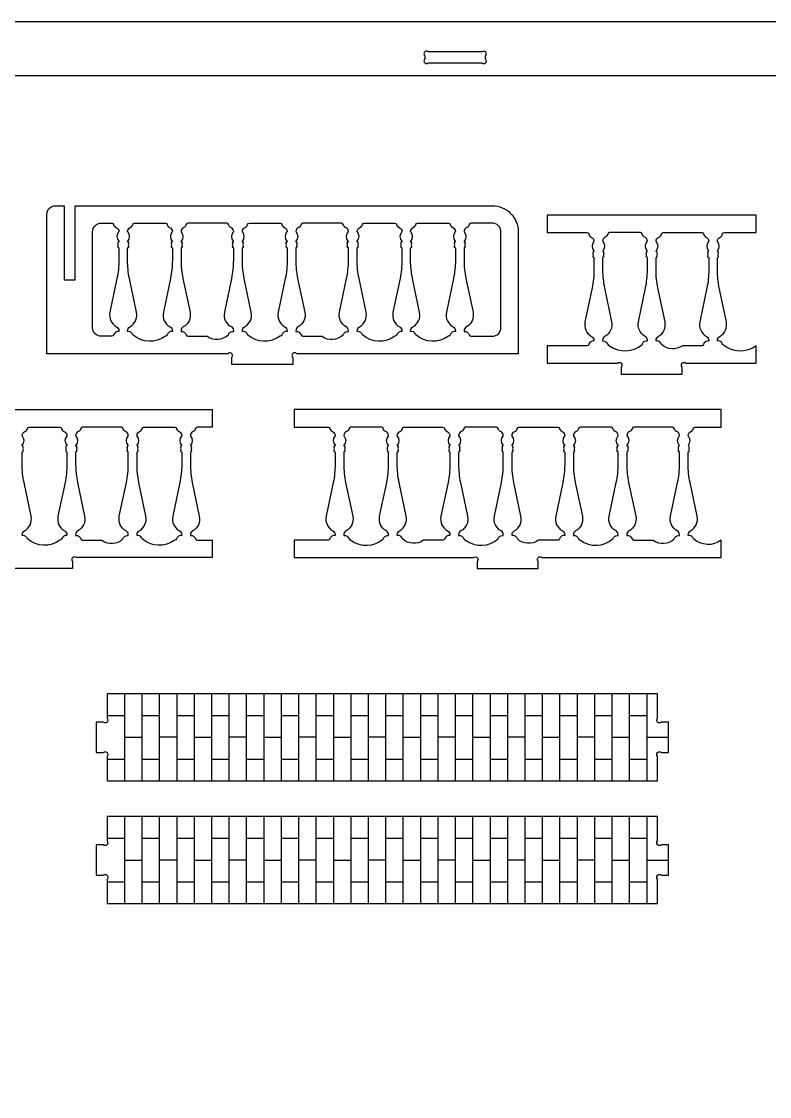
# Model space of a CAD drawing. Extents: x 9625 to 9740, y 1073 to 1136.
# Drawn here: x 9663.41 to 9672.01, y 1108.21 to 1120.56 of the extents above; entities that cross this region are included whole.
import ezdxf

# ---------------------------------------------------------------- set-up
doc = ezdxf.new("R2010")
doc.units = 0
doc.header["$MEASUREMENT"] = 0
doc.layers.add('LAYER_1', color=18, linetype='CONTINUOUS')

msp = doc.modelspace()

# ---------------------------------------------------------------- linework, layer by layer
at = {"layer": 'LAYER_1'}
msp.add_lwpolyline([(9655.71, 1119.93), (9655.71, 1108.205), (9655.085, 1108.205), (9655.085, 1120.555), (9681.71, 1120.555), (9681.71, 1108.205), (9681.085, 1108.205), (9681.085, 1119.93)], close=True, dxfattribs=at)
for points in [[(9668.704, 1120.205), (9668.092, 1120.205, 1), (9668.048, 1120.161), (9668.048, 1120.124, 1), (9668.092, 1120.08), (9668.704, 1120.08, 1), (9668.748, 1120.124), (9668.748, 1120.161, 1)], [(9663.806, 1118.439), (9663.906, 1118.439), (9663.906, 1117.589), (9664.031, 1117.589), (9664.031, 1118.439), (9668.823, 1118.439, -0.414214), (9669.123, 1118.139), (9669.123, 1116.739), (9666.576, 1116.739, 1), (9666.531, 1116.695), (9666.531, 1116.614), (9665.831, 1116.614), (9665.831, 1116.695, 1), (9665.787, 1116.739), (9663.706, 1116.739), (9663.706, 1118.339, -0.414214)], [(9671.006, 1116.505), (9671.006, 1116.586, -1), (9671.05, 1116.63), (9671.858, 1116.63), (9671.858, 1116.83, -0.352171), (9671.471, 1116.845, 0.352171), (9671.423, 1116.885), (9671.411, 1116.885), (9671.411, 1116.893, -0.272519), (9671.437, 1116.937, 0.328849), (9671.514, 1117.105), (9671.432, 1117.494, -0.051698), (9671.411, 1117.699), (9671.411, 1117.843, -0.366837), (9671.415, 1117.847, 0.600564), (9671.421, 1117.866, -0.39765), (9671.421, 1117.873, 0.39765), (9671.421, 1117.888, -0.39765), (9671.421, 1117.895, 0.594353), (9671.415, 1117.913, -0.584261), (9671.413, 1117.921, 0.375636), (9671.413, 1118.027, -0.187098), (9671.411, 1118.034, -0.294683), (9671.442, 1118.079, 0.244569), (9671.471, 1118.114, -0.352171), (9671.491, 1118.13), (9671.858, 1118.13), (9671.858, 1118.33), (9669.454, 1118.33), (9669.454, 1118.13), (9669.912, 1118.13, -0.352171), (9669.932, 1118.114, 0.244569), (9669.961, 1118.079, -0.294683), (9669.992, 1118.034, -0.187098), (9669.99, 1118.027, 0.375636), (9669.991, 1117.921, -0.584261), (9669.988, 1117.913, 0.594353), (9669.982, 1117.895, -0.39765), (9669.982, 1117.888, 0.39765), (9669.982, 1117.873, -0.39765), (9669.982, 1117.866, 0.600564), (9669.988, 1117.847, -0.366837), (9669.992, 1117.843), (9669.992, 1117.699, -0.051698), (9669.971, 1117.494), (9669.889, 1117.105, 0.328849), (9669.966, 1116.937, -0.272519), (9669.992, 1116.893), (9669.992, 1116.885, 0.352171), (9669.932, 1116.845, -0.352171), (9669.912, 1116.83), (9669.454, 1116.83), (9669.454, 1116.63), (9670.262, 1116.63, -1), (9670.306, 1116.586), (9670.306, 1116.505)], [(9664.508, 1117.046, -0.272519), (9664.534, 1117.003), (9664.534, 1116.994, 0.352171), (9664.473, 1116.955, -0.352171), (9664.454, 1116.939), (9664.331, 1116.939, -0.414214), (9664.231, 1117.039), (9664.231, 1118.139, -0.414214), (9664.331, 1118.239), (9664.454, 1118.239, -0.352171), (9664.473, 1118.224, 0.244569), (9664.503, 1118.188, -0.294683), (9664.534, 1118.144, -0.187098), (9664.531, 1118.137, 0.375636), (9664.532, 1118.031, -0.584261), (9664.529, 1118.022, 0.594353), (9664.523, 1118.004, -0.39765), (9664.523, 1117.997, 0.39765), (9664.523, 1117.982, -0.39765), (9664.523, 1117.975, 0.600564), (9664.53, 1117.957, -0.366837), (9664.534, 1117.952), (9664.534, 1117.809, -0.051698), (9664.512, 1117.604), (9664.431, 1117.215, 0.328849)], [(9665.068, 1118.239, -0.352171), (9665.088, 1118.224, 0.244569), (9665.117, 1118.188, -0.294683), (9665.148, 1118.144, -0.187098), (9665.145, 1118.137, 0.375636), (9665.146, 1118.031, -0.584261), (9665.143, 1118.022, 0.594353), (9665.138, 1118.004, -0.39765), (9665.138, 1117.997, 0.39765), (9665.138, 1117.982, -0.39765), (9665.138, 1117.975, 0.600564), (9665.144, 1117.957, -0.366837), (9665.148, 1117.952), (9665.148, 1117.809, -0.051698), (9665.127, 1117.604), (9665.045, 1117.215, 0.328849), (9665.122, 1117.046, -0.272519), (9665.148, 1117.003), (9665.148, 1116.994, 0.352171), (9665.088, 1116.955, -0.352171), (9665.068, 1116.939, -0.352171), (9664.694, 1116.955, 0.352171), (9664.645, 1116.994), (9664.634, 1116.994), (9664.634, 1117.003, -0.272519), (9664.659, 1117.046, 0.328849), (9664.737, 1117.215), (9664.655, 1117.604, -0.051698), (9664.634, 1117.809), (9664.634, 1117.952, -0.366837), (9664.638, 1117.957, 0.600564), (9664.644, 1117.975, -0.39765), (9664.644, 1117.982, 0.39765), (9664.644, 1117.997, -0.39765), (9664.644, 1118.004, 0.594353), (9664.638, 1118.022, -0.584261), (9664.635, 1118.031, 0.375636), (9664.636, 1118.137, -0.187098), (9664.634, 1118.144, -0.294683), (9664.665, 1118.188, 0.244569), (9664.694, 1118.224, -0.352171), (9664.714, 1118.239)], [(9665.55, 1116.939, 0.352171), (9665.792, 1116.955, -0.352171), (9665.841, 1116.994), (9665.853, 1116.994), (9665.853, 1117.003, 0.272519), (9665.827, 1117.046, -0.328849), (9665.75, 1117.215), (9665.831, 1117.604, 0.051698), (9665.853, 1117.809), (9665.853, 1117.952, 0.366837), (9665.849, 1117.957, -0.600564), (9665.842, 1117.975, 0.39765), (9665.842, 1117.982, -0.39765), (9665.842, 1117.997, 0.39765), (9665.842, 1118.004, -0.594353), (9665.848, 1118.022, 0.584261), (9665.851, 1118.031, -0.375636), (9665.85, 1118.137, 0.187098), (9665.853, 1118.144, 0.294683), (9665.822, 1118.188, -0.244569), (9665.792, 1118.224, 0.352171), (9665.773, 1118.239), (9665.328, 1118.239, 0.352171), (9665.308, 1118.224, -0.244569), (9665.279, 1118.188, 0.294683), (9665.248, 1118.144, 0.187098), (9665.25, 1118.137, -0.375636), (9665.249, 1118.031, 0.584261), (9665.252, 1118.022, -0.594353), (9665.258, 1118.004, 0.39765), (9665.258, 1117.997, -0.39765), (9665.258, 1117.982, 0.39765), (9665.258, 1117.975, -0.600564), (9665.252, 1117.957, 0.366837), (9665.248, 1117.952), (9665.248, 1117.809, 0.051698), (9665.269, 1117.604), (9665.351, 1117.215, -0.328849), (9665.274, 1117.046, 0.272519), (9665.248, 1117.003), (9665.248, 1116.994, -0.352171), (9665.308, 1116.955, 0.352171), (9665.328, 1116.939)], [(9666.387, 1118.239, -0.352171), (9666.406, 1118.224, 0.244569), (9666.436, 1118.188, -0.294683), (9666.467, 1118.144, -0.187098), (9666.464, 1118.137, 0.375636), (9666.465, 1118.031, -0.584261), (9666.462, 1118.022, 0.594353), (9666.456, 1118.004, -0.39765), (9666.456, 1117.997, 0.39765), (9666.456, 1117.982, -0.39765), (9666.456, 1117.975, 0.600564), (9666.463, 1117.957, -0.366837), (9666.467, 1117.952), (9666.467, 1117.809, -0.051698), (9666.446, 1117.604), (9666.364, 1117.215, 0.328849), (9666.441, 1117.046, -0.272519), (9666.467, 1117.003), (9666.467, 1116.994, 0.352171), (9666.406, 1116.955, -0.352171), (9666.387, 1116.939, -0.352171), (9666.013, 1116.955, 0.352171), (9665.964, 1116.994), (9665.953, 1116.994), (9665.953, 1117.003, -0.272519), (9665.978, 1117.046, 0.328849), (9666.055, 1117.215), (9665.974, 1117.604, -0.051698), (9665.953, 1117.809), (9665.953, 1117.952, -0.366837), (9665.957, 1117.957, 0.600564), (9665.963, 1117.975, -0.39765), (9665.963, 1117.982, 0.39765), (9665.963, 1117.997, -0.39765), (9665.963, 1118.004, 0.594353), (9665.957, 1118.022, -0.584261), (9665.954, 1118.031, 0.375636), (9665.955, 1118.137, -0.187098), (9665.953, 1118.144, -0.294683), (9665.983, 1118.188, 0.244569), (9666.013, 1118.224, -0.352171), (9666.033, 1118.239)], [(9666.869, 1116.939, 0.352171), (9667.111, 1116.955, -0.352171), (9667.16, 1116.994), (9667.172, 1116.994), (9667.172, 1117.003, 0.272519), (9667.146, 1117.046, -0.328849), (9667.069, 1117.215), (9667.15, 1117.604, 0.051698), (9667.172, 1117.809), (9667.172, 1117.952, 0.366837), (9667.167, 1117.957, -0.600564), (9667.161, 1117.975, 0.39765), (9667.161, 1117.982, -0.39765), (9667.161, 1117.997, 0.39765), (9667.161, 1118.004, -0.594353), (9667.167, 1118.022, 0.584261), (9667.17, 1118.031, -0.375636), (9667.169, 1118.137, 0.187098), (9667.172, 1118.144, 0.294683), (9667.141, 1118.188, -0.244569), (9667.111, 1118.224, 0.352171), (9667.092, 1118.239), (9666.647, 1118.239, 0.352171), (9666.627, 1118.224, -0.244569), (9666.598, 1118.188, 0.294683), (9666.567, 1118.144, 0.187098), (9666.569, 1118.137, -0.375636), (9666.568, 1118.031, 0.584261), (9666.571, 1118.022, -0.594353), (9666.577, 1118.004, 0.39765), (9666.577, 1117.997, -0.39765), (9666.577, 1117.982, 0.39765), (9666.577, 1117.975, -0.600564), (9666.571, 1117.957, 0.366837), (9666.567, 1117.952), (9666.567, 1117.809, 0.051698), (9666.588, 1117.604), (9666.67, 1117.215, -0.328849), (9666.593, 1117.046, 0.272519), (9666.567, 1117.003), (9666.567, 1116.994, -0.352171), (9666.627, 1116.955, 0.352171), (9666.647, 1116.939)], [(9667.725, 1118.224, 0.244569), (9667.755, 1118.188, -0.294683), (9667.786, 1118.144, -0.187098), (9667.783, 1118.137, 0.375636), (9667.784, 1118.031, -0.584261), (9667.781, 1118.022, 0.594353), (9667.775, 1118.004, -0.39765), (9667.775, 1117.997, 0.39765), (9667.775, 1117.982, -0.39765), (9667.775, 1117.975, 0.600564), (9667.782, 1117.957, -0.366837), (9667.786, 1117.952), (9667.786, 1117.809, -0.051698), (9667.764, 1117.604), (9667.683, 1117.215, 0.328849), (9667.76, 1117.046, -0.272519), (9667.786, 1117.003), (9667.786, 1116.994, 0.352171), (9667.725, 1116.955, -0.352171), (9667.706, 1116.939, -0.352171), (9667.332, 1116.955, 0.352171), (9667.283, 1116.994), (9667.272, 1116.994), (9667.272, 1117.003, -0.272519), (9667.297, 1117.046, 0.328849), (9667.374, 1117.215), (9667.293, 1117.604, -0.051698), (9667.272, 1117.809), (9667.272, 1117.952, -0.366837), (9667.276, 1117.957, 0.600564), (9667.282, 1117.975, -0.39765), (9667.282, 1117.982, 0.39765), (9667.282, 1117.997, -0.39765), (9667.282, 1118.004, 0.594353), (9667.276, 1118.022, -0.584261), (9667.273, 1118.031, 0.375636), (9667.274, 1118.137, -0.187098), (9667.272, 1118.144, -0.294683), (9667.302, 1118.188, 0.244569), (9667.332, 1118.224, -0.352171), (9667.352, 1118.239), (9667.706, 1118.239, -0.352171)], [(9667.888, 1118.137, -0.187098), (9667.886, 1118.144, -0.294683), (9667.917, 1118.188, 0.244569), (9667.946, 1118.224, -0.352171), (9667.966, 1118.239), (9668.32, 1118.239, -0.352171), (9668.34, 1118.224, 0.244569), (9668.369, 1118.188, -0.294683), (9668.4, 1118.144, -0.187098), (9668.397, 1118.137, 0.375636), (9668.398, 1118.031, -0.584261), (9668.395, 1118.022, 0.594353), (9668.39, 1118.004, -0.39765), (9668.39, 1117.997, 0.39765), (9668.39, 1117.982, -0.39765), (9668.39, 1117.975, 0.600564), (9668.396, 1117.957, -0.366837), (9668.4, 1117.952), (9668.4, 1117.809, -0.051698), (9668.379, 1117.604), (9668.297, 1117.215, 0.328849), (9668.374, 1117.046, -0.272519), (9668.4, 1117.003), (9668.4, 1116.994, 0.352171), (9668.34, 1116.955, -0.352171), (9668.32, 1116.939, -0.352171), (9667.946, 1116.955, 0.352171), (9667.897, 1116.994), (9667.886, 1116.994), (9667.886, 1117.003, -0.272519), (9667.912, 1117.046, 0.328849), (9667.989, 1117.215), (9667.907, 1117.604, -0.051698), (9667.886, 1117.809), (9667.886, 1117.952, -0.366837), (9667.89, 1117.957, 0.600564), (9667.896, 1117.975, -0.39765), (9667.896, 1117.982, 0.39765), (9667.896, 1117.997, -0.39765), (9667.896, 1118.004, 0.594353), (9667.89, 1118.022, -0.584261), (9667.887, 1118.031, 0.375636)], [(9668.5, 1118.144, 0.187098), (9668.502, 1118.137, -0.375636), (9668.501, 1118.031, 0.584261), (9668.504, 1118.022, -0.594353), (9668.51, 1118.004, 0.39765), (9668.51, 1117.997, -0.39765), (9668.51, 1117.982, 0.39765), (9668.51, 1117.975, -0.600564), (9668.504, 1117.957, 0.366837), (9668.5, 1117.952), (9668.5, 1117.809, 0.051698), (9668.521, 1117.604), (9668.603, 1117.215, -0.328849), (9668.526, 1117.046, 0.272519), (9668.5, 1117.003), (9668.5, 1116.994, -0.352171), (9668.56, 1116.955, 0.352171), (9668.58, 1116.939), (9668.823, 1116.939, 0.414214), (9668.923, 1117.039), (9668.923, 1118.139, 0.414214), (9668.823, 1118.239), (9668.58, 1118.239, 0.352171), (9668.56, 1118.224, -0.244569), (9668.531, 1118.188, 0.294683)], [(9670.526, 1118.13), (9670.172, 1118.13, 0.352171), (9670.152, 1118.114, -0.244569), (9670.123, 1118.079, 0.294683), (9670.092, 1118.034, 0.187098), (9670.095, 1118.027, -0.375636), (9670.094, 1117.921, 0.584261), (9670.096, 1117.913, -0.594353), (9670.102, 1117.895, 0.39765), (9670.102, 1117.888, -0.39765), (9670.102, 1117.873, 0.39765), (9670.102, 1117.866, -0.600564), (9670.096, 1117.847, 0.366837), (9670.092, 1117.843), (9670.092, 1117.699, 0.051698), (9670.113, 1117.494), (9670.195, 1117.105, -0.328849), (9670.118, 1116.937, 0.272519), (9670.092, 1116.893), (9670.092, 1116.885, -0.352171), (9670.152, 1116.845, 0.352171), (9670.172, 1116.83, 0.352171), (9670.546, 1116.845, -0.352171), (9670.595, 1116.885), (9670.606, 1116.885), (9670.606, 1116.893, 0.272519), (9670.58, 1116.937, -0.328849), (9670.503, 1117.105), (9670.585, 1117.494, 0.051698), (9670.606, 1117.699), (9670.606, 1117.843, 0.366837), (9670.602, 1117.847, -0.600564), (9670.596, 1117.866, 0.39765), (9670.596, 1117.873, -0.39765), (9670.596, 1117.888, 0.39765), (9670.596, 1117.895, -0.594353), (9670.602, 1117.913, 0.584261), (9670.605, 1117.921, -0.375636), (9670.604, 1118.027, 0.187098), (9670.606, 1118.034, 0.294683), (9670.575, 1118.079, -0.244569), (9670.546, 1118.114, 0.352171)], [(9671.009, 1116.83, -0.352171), (9670.767, 1116.845, 0.352171), (9670.718, 1116.885), (9670.706, 1116.885), (9670.706, 1116.893, -0.272519), (9670.732, 1116.937, 0.328849), (9670.809, 1117.105), (9670.727, 1117.494, -0.051698), (9670.706, 1117.699), (9670.706, 1117.843, -0.366837), (9670.71, 1117.847, 0.600564), (9670.717, 1117.866, -0.39765), (9670.717, 1117.873, 0.39765), (9670.717, 1117.888, -0.39765), (9670.717, 1117.895, 0.594353), (9670.711, 1117.913, -0.584261), (9670.708, 1117.921, 0.375636), (9670.709, 1118.027, -0.187098), (9670.706, 1118.034, -0.294683), (9670.737, 1118.079, 0.244569), (9670.767, 1118.114, -0.352171), (9670.786, 1118.13), (9671.231, 1118.13, -0.352171), (9671.251, 1118.114, 0.244569), (9671.28, 1118.079, -0.294683), (9671.311, 1118.034, -0.187098), (9671.309, 1118.027, 0.375636), (9671.31, 1117.921, -0.584261), (9671.307, 1117.913, 0.594353), (9671.301, 1117.895, -0.39765), (9671.301, 1117.888, 0.39765), (9671.301, 1117.873, -0.39765), (9671.301, 1117.866, 0.600564), (9671.307, 1117.847, -0.366837), (9671.311, 1117.843), (9671.311, 1117.699, -0.051698), (9671.29, 1117.494), (9671.208, 1117.105, 0.328849), (9671.285, 1116.937, -0.272519), (9671.311, 1116.893), (9671.311, 1116.885, 0.352171), (9671.251, 1116.845, -0.352171), (9671.231, 1116.83)], [(9666.548, 1114.396), (9668.607, 1114.396, -1), (9668.651, 1114.351), (9668.651, 1114.271), (9669.351, 1114.271), (9669.351, 1114.351, -1), (9669.395, 1114.396), (9671.455, 1114.396), (9671.455, 1114.596, -0.352171), (9671.135, 1114.611, 0.352171), (9671.087, 1114.651), (9671.075, 1114.651), (9671.075, 1114.659, -0.272519), (9671.101, 1114.703, 0.328849), (9671.178, 1114.871), (9671.096, 1115.26, -0.051698), (9671.075, 1115.465), (9671.075, 1115.608, -0.366837), (9671.079, 1115.613, 0.600564), (9671.085, 1115.632, -0.39765), (9671.085, 1115.639, 0.39765), (9671.085, 1115.654, -0.39765), (9671.085, 1115.66, 0.594353), (9671.079, 1115.679, -0.584261), (9671.077, 1115.687, 0.375636), (9671.077, 1115.793, -0.187098), (9671.075, 1115.8, -0.294683), (9671.106, 1115.844, 0.244569), (9671.135, 1115.88, -0.352171), (9671.155, 1115.896), (9671.455, 1115.896), (9671.455, 1116.096), (9666.548, 1116.096), (9666.548, 1115.896), (9666.938, 1115.896, -0.352171), (9666.958, 1115.88, 0.244569), (9666.987, 1115.844, -0.294683), (9667.018, 1115.8, -0.187098), (9667.016, 1115.793, 0.375636), (9667.017, 1115.687, -0.584261), (9667.014, 1115.679, 0.594353), (9667.008, 1115.66, -0.39765), (9667.008, 1115.654, 0.39765), (9667.008, 1115.639, -0.39765), (9667.008, 1115.632, 0.600564), (9667.014, 1115.613, -0.366837), (9667.018, 1115.608), (9667.018, 1115.465, -0.051698), (9666.997, 1115.26), (9666.915, 1114.871, 0.328849), (9666.992, 1114.703, -0.272519), (9667.018, 1114.659), (9667.018, 1114.651, 0.352171), (9666.958, 1114.611, -0.352171), (9666.938, 1114.596), (9666.548, 1114.596)], [(9663.857, 1115.896, -0.352171), (9663.876, 1115.88, 0.244569), (9663.906, 1115.844, -0.294683), (9663.937, 1115.8, -0.187098), (9663.934, 1115.793, 0.375636), (9663.935, 1115.687, -0.584261), (9663.932, 1115.679, 0.594353), (9663.926, 1115.66, -0.39765), (9663.926, 1115.654, 0.39765), (9663.926, 1115.639, -0.39765), (9663.926, 1115.632, 0.600564), (9663.933, 1115.613, -0.366837), (9663.937, 1115.608), (9663.937, 1115.465, -0.051698), (9663.915, 1115.26), (9663.834, 1114.871, 0.328849), (9663.911, 1114.703, -0.272519), (9663.937, 1114.659), (9663.937, 1114.651, 0.352171), (9663.876, 1114.611, -0.352171), (9663.857, 1114.596, -0.352171), (9663.483, 1114.611, 0.352171), (9663.434, 1114.651), (9663.423, 1114.651), (9663.423, 1114.659, -0.272519), (9663.448, 1114.703, 0.328849), (9663.525, 1114.871), (9663.444, 1115.26, -0.051698), (9663.423, 1115.465), (9663.423, 1115.608, -0.366837), (9663.427, 1115.613, 0.600564), (9663.433, 1115.632, -0.39765), (9663.433, 1115.639, 0.39765), (9663.433, 1115.654, -0.39765), (9663.433, 1115.66, 0.594353), (9663.427, 1115.679, -0.584261), (9663.424, 1115.687, 0.375636), (9663.425, 1115.793, -0.187098), (9663.423, 1115.8, -0.294683), (9663.453, 1115.844, 0.244569), (9663.483, 1115.88, -0.352171), (9663.503, 1115.896)], [(9664.339, 1114.596, 0.352171), (9664.581, 1114.611, -0.352171), (9664.63, 1114.651), (9664.642, 1114.651), (9664.642, 1114.659, 0.272519), (9664.616, 1114.703, -0.328849), (9664.539, 1114.871), (9664.62, 1115.26, 0.051698), (9664.642, 1115.465), (9664.642, 1115.608, 0.366837), (9664.637, 1115.613, -0.600564), (9664.631, 1115.632, 0.39765), (9664.631, 1115.639, -0.39765), (9664.631, 1115.654, 0.39765), (9664.631, 1115.66, -0.594353), (9664.637, 1115.679, 0.584261), (9664.64, 1115.687, -0.375636), (9664.639, 1115.793, 0.187098), (9664.642, 1115.8, 0.294683), (9664.611, 1115.844, -0.244569), (9664.581, 1115.88, 0.352171), (9664.562, 1115.896), (9664.117, 1115.896, 0.352171), (9664.097, 1115.88, -0.244569), (9664.067, 1115.844, 0.294683), (9664.037, 1115.8, 0.187098), (9664.039, 1115.793, -0.375636), (9664.038, 1115.687, 0.584261), (9664.041, 1115.679, -0.594353), (9664.047, 1115.66, 0.39765), (9664.047, 1115.654, -0.39765), (9664.047, 1115.639, 0.39765), (9664.047, 1115.632, -0.600564), (9664.041, 1115.613, 0.366837), (9664.037, 1115.608), (9664.037, 1115.465, 0.051698), (9664.058, 1115.26), (9664.14, 1114.871, -0.328849), (9664.062, 1114.703, 0.272519), (9664.037, 1114.659), (9664.037, 1114.651, -0.352171), (9664.097, 1114.611, 0.352171), (9664.117, 1114.596)], [(9665.176, 1115.896, -0.352171), (9665.195, 1115.88, 0.244569), (9665.225, 1115.844, -0.294683), (9665.256, 1115.8, -0.187098), (9665.253, 1115.793, 0.375636), (9665.254, 1115.687, -0.584261), (9665.251, 1115.679, 0.594353), (9665.245, 1115.66, -0.39765), (9665.245, 1115.654, 0.39765), (9665.245, 1115.639, -0.39765), (9665.245, 1115.632, 0.600564), (9665.252, 1115.613, -0.366837), (9665.256, 1115.608), (9665.256, 1115.465, -0.051698), (9665.234, 1115.26), (9665.153, 1114.871, 0.328849), (9665.23, 1114.703, -0.272519), (9665.256, 1114.659), (9665.256, 1114.651, 0.352171), (9665.195, 1114.611, -0.352171), (9665.176, 1114.596, -0.352171), (9664.802, 1114.611, 0.352171), (9664.753, 1114.651), (9664.742, 1114.651), (9664.742, 1114.659, -0.272519), (9664.767, 1114.703, 0.328849), (9664.844, 1114.871), (9664.763, 1115.26, -0.051698), (9664.742, 1115.465), (9664.742, 1115.608, -0.366837), (9664.746, 1115.613, 0.600564), (9664.752, 1115.632, -0.39765), (9664.752, 1115.639, 0.39765), (9664.752, 1115.654, -0.39765), (9664.752, 1115.66, 0.594353), (9664.746, 1115.679, -0.584261), (9664.743, 1115.687, 0.375636), (9664.744, 1115.793, -0.187098), (9664.742, 1115.8, -0.294683), (9664.772, 1115.844, 0.244569), (9664.802, 1115.88, -0.352171), (9664.821, 1115.896)], [(9667.552, 1115.896), (9667.198, 1115.896, 0.352171), (9667.179, 1115.88, -0.244569), (9667.149, 1115.844, 0.294683), (9667.118, 1115.8, 0.187098), (9667.121, 1115.793, -0.375636), (9667.12, 1115.687, 0.584261), (9667.123, 1115.679, -0.594353), (9667.129, 1115.66, 0.39765), (9667.129, 1115.654, -0.39765), (9667.129, 1115.639, 0.39765), (9667.129, 1115.632, -0.600564), (9667.122, 1115.613, 0.366837), (9667.118, 1115.608), (9667.118, 1115.465, 0.051698), (9667.139, 1115.26), (9667.221, 1114.871, -0.328849), (9667.144, 1114.703, 0.272519), (9667.118, 1114.659), (9667.118, 1114.651, -0.352171), (9667.179, 1114.611, 0.352171), (9667.198, 1114.596, 0.352171), (9667.572, 1114.611, -0.352171), (9667.621, 1114.651), (9667.632, 1114.651), (9667.632, 1114.659, 0.272519), (9667.607, 1114.703, -0.328849), (9667.53, 1114.871), (9667.611, 1115.26, 0.051698), (9667.632, 1115.465), (9667.632, 1115.608, 0.366837), (9667.628, 1115.613, -0.600564), (9667.622, 1115.632, 0.39765), (9667.622, 1115.639, -0.39765), (9667.622, 1115.654, 0.39765), (9667.622, 1115.66, -0.594353), (9667.628, 1115.679, 0.584261), (9667.631, 1115.687, -0.375636), (9667.63, 1115.793, 0.187098), (9667.632, 1115.8, 0.294683), (9667.602, 1115.844, -0.244569), (9667.572, 1115.88, 0.352171)], [(9668.035, 1114.596, -0.352171), (9667.793, 1114.611, 0.352171), (9667.744, 1114.651), (9667.732, 1114.651), (9667.732, 1114.659, -0.272519), (9667.758, 1114.703, 0.328849), (9667.835, 1114.871), (9667.754, 1115.26, -0.051698), (9667.732, 1115.465), (9667.732, 1115.608, -0.366837), (9667.736, 1115.613, 0.600564), (9667.743, 1115.632, -0.39765), (9667.743, 1115.639, 0.39765), (9667.743, 1115.654, -0.39765), (9667.743, 1115.66, 0.594353), (9667.737, 1115.679, -0.584261), (9667.734, 1115.687, 0.375636), (9667.735, 1115.793, -0.187098), (9667.732, 1115.8, -0.294683), (9667.763, 1115.844, 0.244569), (9667.793, 1115.88, -0.352171), (9667.812, 1115.896), (9668.257, 1115.896, -0.352171), (9668.277, 1115.88, 0.244569), (9668.306, 1115.844, -0.294683), (9668.337, 1115.8, -0.187098), (9668.335, 1115.793, 0.375636), (9668.336, 1115.687, -0.584261), (9668.333, 1115.679, 0.594353), (9668.327, 1115.66, -0.39765), (9668.327, 1115.654, 0.39765), (9668.327, 1115.639, -0.39765), (9668.327, 1115.632, 0.600564), (9668.333, 1115.613, -0.366837), (9668.337, 1115.608), (9668.337, 1115.465, -0.051698), (9668.316, 1115.26), (9668.234, 1114.871, 0.328849), (9668.311, 1114.703, -0.272519), (9668.337, 1114.659), (9668.337, 1114.651, 0.352171), (9668.277, 1114.611, -0.352171), (9668.257, 1114.596)], [(9668.871, 1115.896), (9668.517, 1115.896, 0.352171), (9668.498, 1115.88, -0.244569), (9668.468, 1115.844, 0.294683), (9668.437, 1115.8, 0.187098), (9668.44, 1115.793, -0.375636), (9668.439, 1115.687, 0.584261), (9668.442, 1115.679, -0.594353), (9668.448, 1115.66, 0.39765), (9668.448, 1115.654, -0.39765), (9668.448, 1115.639, 0.39765), (9668.448, 1115.632, -0.600564), (9668.441, 1115.613, 0.366837), (9668.437, 1115.608), (9668.437, 1115.465, 0.051698), (9668.458, 1115.26), (9668.54, 1114.871, -0.328849), (9668.463, 1114.703, 0.272519), (9668.437, 1114.659), (9668.437, 1114.651, -0.352171), (9668.498, 1114.611, 0.352171), (9668.517, 1114.596, 0.352171), (9668.891, 1114.611, -0.352171), (9668.94, 1114.651), (9668.951, 1114.651), (9668.951, 1114.659, 0.272519), (9668.926, 1114.703, -0.328849), (9668.848, 1114.871), (9668.93, 1115.26, 0.051698), (9668.951, 1115.465), (9668.951, 1115.608, 0.366837), (9668.947, 1115.613, -0.600564), (9668.941, 1115.632, 0.39765), (9668.941, 1115.639, -0.39765), (9668.941, 1115.654, 0.39765), (9668.941, 1115.66, -0.594353), (9668.947, 1115.679, 0.584261), (9668.95, 1115.687, -0.375636), (9668.949, 1115.793, 0.187098), (9668.951, 1115.8, 0.294683), (9668.92, 1115.844, -0.244569), (9668.891, 1115.88, 0.352171)], [(9669.354, 1114.596, -0.352171), (9669.112, 1114.611, 0.352171), (9669.063, 1114.651), (9669.051, 1114.651), (9669.051, 1114.659, -0.272519), (9669.077, 1114.703, 0.328849), (9669.154, 1114.871), (9669.073, 1115.26, -0.051698), (9669.051, 1115.465), (9669.051, 1115.608, -0.366837), (9669.055, 1115.613, 0.600564), (9669.062, 1115.632, -0.39765), (9669.062, 1115.639, 0.39765), (9669.062, 1115.654, -0.39765), (9669.062, 1115.66, 0.594353), (9669.056, 1115.679, -0.584261), (9669.053, 1115.687, 0.375636), (9669.054, 1115.793, -0.187098), (9669.051, 1115.8, -0.294683), (9669.082, 1115.844, 0.244569), (9669.112, 1115.88, -0.352171), (9669.131, 1115.896), (9669.576, 1115.896, -0.352171), (9669.596, 1115.88, 0.244569), (9669.625, 1115.844, -0.294683), (9669.656, 1115.8, -0.187098), (9669.654, 1115.793, 0.375636), (9669.655, 1115.687, -0.584261), (9669.652, 1115.679, 0.594353), (9669.646, 1115.66, -0.39765), (9669.646, 1115.654, 0.39765), (9669.646, 1115.639, -0.39765), (9669.646, 1115.632, 0.600564), (9669.652, 1115.613, -0.366837), (9669.656, 1115.608), (9669.656, 1115.465, -0.051698), (9669.635, 1115.26), (9669.553, 1114.871, 0.328849), (9669.63, 1114.703, -0.272519), (9669.656, 1114.659), (9669.656, 1114.651, 0.352171), (9669.596, 1114.611, -0.352171), (9669.576, 1114.596)], [(9670.19, 1115.896), (9669.836, 1115.896, 0.352171), (9669.816, 1115.88, -0.244569), (9669.787, 1115.844, 0.294683), (9669.756, 1115.8, 0.187098), (9669.759, 1115.793, -0.375636), (9669.758, 1115.687, 0.584261), (9669.76, 1115.679, -0.594353), (9669.766, 1115.66, 0.39765), (9669.766, 1115.654, -0.39765), (9669.766, 1115.639, 0.39765), (9669.766, 1115.632, -0.600564), (9669.76, 1115.613, 0.366837), (9669.756, 1115.608), (9669.756, 1115.465, 0.051698), (9669.777, 1115.26), (9669.859, 1114.871, -0.328849), (9669.782, 1114.703, 0.272519), (9669.756, 1114.659), (9669.756, 1114.651, -0.352171), (9669.816, 1114.611, 0.352171), (9669.836, 1114.596, 0.352171), (9670.21, 1114.611, -0.352171), (9670.259, 1114.651), (9670.27, 1114.651), (9670.27, 1114.659, 0.272519), (9670.244, 1114.703, -0.328849), (9670.167, 1114.871), (9670.249, 1115.26, 0.051698), (9670.27, 1115.465), (9670.27, 1115.608, 0.366837), (9670.266, 1115.613, -0.600564), (9670.26, 1115.632, 0.39765), (9670.26, 1115.639, -0.39765), (9670.26, 1115.654, 0.39765), (9670.26, 1115.66, -0.594353), (9670.266, 1115.679, 0.584261), (9670.269, 1115.687, -0.375636), (9670.268, 1115.793, 0.187098), (9670.27, 1115.8, 0.294683), (9670.239, 1115.844, -0.244569), (9670.21, 1115.88, 0.352171)], [(9670.673, 1114.596, 0.352171), (9670.915, 1114.611, -0.352171), (9670.964, 1114.651), (9670.975, 1114.651), (9670.975, 1114.659, 0.272519), (9670.949, 1114.703, -0.328849), (9670.872, 1114.871), (9670.954, 1115.26, 0.051698), (9670.975, 1115.465), (9670.975, 1115.608, 0.366837), (9670.971, 1115.613, -0.600564), (9670.965, 1115.632, 0.39765), (9670.965, 1115.639, -0.39765), (9670.965, 1115.654, 0.39765), (9670.965, 1115.66, -0.594353), (9670.971, 1115.679, 0.584261), (9670.973, 1115.687, -0.375636), (9670.973, 1115.793, 0.187098), (9670.975, 1115.8, 0.294683), (9670.944, 1115.844, -0.244569), (9670.915, 1115.88, 0.352171), (9670.895, 1115.896), (9670.45, 1115.896, 0.352171), (9670.431, 1115.88, -0.244569), (9670.401, 1115.844, 0.294683), (9670.37, 1115.8, 0.187098), (9670.373, 1115.793, -0.375636), (9670.372, 1115.687, 0.584261), (9670.375, 1115.679, -0.594353), (9670.381, 1115.66, 0.39765), (9670.381, 1115.654, -0.39765), (9670.381, 1115.639, 0.39765), (9670.381, 1115.632, -0.600564), (9670.374, 1115.613, 0.366837), (9670.37, 1115.608), (9670.37, 1115.465, 0.051698), (9670.391, 1115.26), (9670.473, 1114.871, -0.328849), (9670.396, 1114.703, 0.272519), (9670.37, 1114.659), (9670.37, 1114.651, -0.352171), (9670.431, 1114.611, 0.352171), (9670.45, 1114.596)], [(9670.848, 1112.507), (9670.767, 1112.507, -1), (9670.723, 1112.552), (9670.723, 1112.832), (9664.398, 1112.832), (9664.398, 1112.552, -1), (9664.354, 1112.507), (9664.273, 1112.507), (9664.273, 1112.157), (9664.354, 1112.157, -1), (9664.398, 1112.113), (9664.398, 1111.832), (9670.723, 1111.832), (9670.723, 1112.113, -1), (9670.767, 1112.157), (9670.848, 1112.157)], [(9670.848, 1111.097), (9670.767, 1111.097, -1), (9670.723, 1111.141), (9670.723, 1111.422), (9664.398, 1111.422), (9664.398, 1111.141, -1), (9664.354, 1111.097), (9664.273, 1111.097), (9664.273, 1110.747), (9664.354, 1110.747, -1), (9664.398, 1110.703), (9664.398, 1110.422), (9670.723, 1110.422), (9670.723, 1110.703, -1), (9670.767, 1110.747), (9670.848, 1110.747)]]:
    msp.add_lwpolyline(points, format="xyb", close=True, dxfattribs=at)
msp.add_lwpolyline([(9661.698, 1116.096), (9665.605, 1116.096), (9665.605, 1115.896), (9665.436, 1115.896, 0.352171), (9665.416, 1115.88, -0.244569), (9665.386, 1115.844, 0.294683), (9665.356, 1115.8, 0.187098), (9665.358, 1115.793, -0.375636), (9665.357, 1115.687, 0.584261), (9665.36, 1115.679, -0.594353), (9665.366, 1115.66, 0.39765), (9665.366, 1115.654, -0.39765), (9665.366, 1115.639, 0.39765), (9665.366, 1115.632, -0.600564), (9665.36, 1115.613, 0.366837), (9665.356, 1115.608), (9665.356, 1115.465, 0.051698), (9665.377, 1115.26), (9665.458, 1114.871, -0.328849), (9665.381, 1114.703, 0.272519), (9665.356, 1114.659), (9665.356, 1114.651, -0.352171), (9665.416, 1114.611, 0.352171), (9665.436, 1114.596), (9665.605, 1114.596), (9665.605, 1114.396), (9664.045, 1114.396, 1), (9664.001, 1114.351), (9664.001, 1114.271), (9663.301, 1114.271)], format="xyb", dxfattribs=at)
for points in [[(9664.598, 1112.832), (9664.598, 1111.832)], [(9664.798, 1112.832), (9664.798, 1111.832)], [(9664.998, 1112.832), (9664.998, 1111.832)], [(9665.198, 1112.832), (9665.198, 1111.832)], [(9665.398, 1112.832), (9665.398, 1111.832)], [(9665.598, 1112.832), (9665.598, 1111.832)], [(9665.798, 1112.832), (9665.798, 1111.832)], [(9665.998, 1112.832), (9665.998, 1111.832)], [(9666.198, 1112.832), (9666.198, 1111.832)], [(9666.398, 1112.832), (9666.398, 1111.832)], [(9666.598, 1112.832), (9666.598, 1111.832)], [(9666.798, 1112.832), (9666.798, 1111.832)], [(9666.998, 1112.832), (9666.998, 1111.832)], [(9667.198, 1112.832), (9667.198, 1111.832)], [(9667.398, 1112.832), (9667.398, 1111.832)], [(9667.598, 1112.832), (9667.598, 1111.832)], [(9667.798, 1112.832), (9667.798, 1111.832)], [(9667.998, 1112.832), (9667.998, 1111.832)], [(9668.198, 1112.832), (9668.198, 1111.832)], [(9668.398, 1112.832), (9668.398, 1111.832)], [(9668.598, 1112.832), (9668.598, 1111.832)], [(9668.798, 1112.832), (9668.798, 1111.832)], [(9668.998, 1112.832), (9668.998, 1111.832)], [(9669.198, 1112.832), (9669.198, 1111.832)], [(9669.398, 1112.832), (9669.398, 1111.832)], [(9669.598, 1112.832), (9669.598, 1111.832)], [(9669.798, 1112.832), (9669.798, 1111.832)], [(9669.998, 1112.832), (9669.998, 1111.832)], [(9670.198, 1112.832), (9670.198, 1111.832)], [(9670.398, 1112.832), (9670.398, 1111.832)], [(9670.598, 1112.832), (9670.598, 1111.832)], [(9664.398, 1112.582), (9664.598, 1112.582)], [(9664.798, 1112.582), (9664.998, 1112.582)], [(9665.198, 1112.582), (9665.398, 1112.582)], [(9665.598, 1112.582), (9665.798, 1112.582)], [(9665.998, 1112.582), (9666.198, 1112.582)], [(9666.398, 1112.582), (9666.598, 1112.582)], [(9666.798, 1112.582), (9666.998, 1112.582)], [(9667.198, 1112.582), (9667.398, 1112.582)], [(9667.598, 1112.582), (9667.798, 1112.582)], [(9667.998, 1112.582), (9668.198, 1112.582)], [(9668.398, 1112.582), (9668.598, 1112.582)], [(9668.798, 1112.582), (9668.998, 1112.582)], [(9669.198, 1112.582), (9669.398, 1112.582)], [(9669.598, 1112.582), (9669.798, 1112.582)], [(9669.998, 1112.582), (9670.198, 1112.582)], [(9670.398, 1112.582), (9670.598, 1112.582)], [(9664.598, 1112.332), (9664.798, 1112.332)], [(9665.198, 1112.332), (9664.998, 1112.332)], [(9665.398, 1112.332), (9665.598, 1112.332)], [(9665.998, 1112.332), (9665.798, 1112.332)], [(9666.198, 1112.332), (9666.398, 1112.332)], [(9666.798, 1112.332), (9666.598, 1112.332)], [(9666.998, 1112.332), (9667.198, 1112.332)], [(9667.598, 1112.332), (9667.398, 1112.332)], [(9667.798, 1112.332), (9667.998, 1112.332)], [(9668.398, 1112.332), (9668.198, 1112.332)], [(9668.598, 1112.332), (9668.798, 1112.332)], [(9669.198, 1112.332), (9668.998, 1112.332)], [(9669.398, 1112.332), (9669.598, 1112.332)], [(9669.998, 1112.332), (9669.798, 1112.332)], [(9670.198, 1112.332), (9670.398, 1112.332)], [(9670.598, 1112.332), (9670.848, 1112.332)], [(9664.398, 1112.082), (9664.598, 1112.082)], [(9664.798, 1112.082), (9664.998, 1112.082)], [(9665.198, 1112.082), (9665.398, 1112.082)], [(9665.598, 1112.082), (9665.798, 1112.082)], [(9665.998, 1112.082), (9666.198, 1112.082)], [(9666.398, 1112.082), (9666.598, 1112.082)], [(9666.798, 1112.082), (9666.998, 1112.082)], [(9667.198, 1112.082), (9667.398, 1112.082)], [(9667.598, 1112.082), (9667.798, 1112.082)], [(9667.998, 1112.082), (9668.198, 1112.082)], [(9668.398, 1112.082), (9668.598, 1112.082)], [(9668.798, 1112.082), (9668.998, 1112.082)], [(9669.198, 1112.082), (9669.398, 1112.082)], [(9669.598, 1112.082), (9669.798, 1112.082)], [(9669.998, 1112.082), (9670.198, 1112.082)], [(9670.398, 1112.082), (9670.598, 1112.082)], [(9664.598, 1111.422), (9664.598, 1110.422)], [(9664.798, 1111.422), (9664.798, 1110.422)], [(9664.998, 1111.422), (9664.998, 1110.422)], [(9665.198, 1111.422), (9665.198, 1110.422)], [(9665.398, 1111.422), (9665.398, 1110.422)], [(9665.598, 1111.422), (9665.598, 1110.422)], [(9665.798, 1111.422), (9665.798, 1110.422)], [(9665.998, 1111.422), (9665.998, 1110.422)], [(9666.198, 1111.422), (9666.198, 1110.422)], [(9666.398, 1111.422), (9666.398, 1110.422)], [(9666.598, 1111.422), (9666.598, 1110.422)], [(9666.798, 1111.422), (9666.798, 1110.422)], [(9666.998, 1111.422), (9666.998, 1110.422)], [(9667.198, 1111.422), (9667.198, 1110.422)], [(9667.398, 1111.422), (9667.398, 1110.422)], [(9667.598, 1111.422), (9667.598, 1110.422)], [(9667.798, 1111.422), (9667.798, 1110.422)], [(9667.998, 1111.422), (9667.998, 1110.422)], [(9668.198, 1111.422), (9668.198, 1110.422)], [(9668.398, 1111.422), (9668.398, 1110.422)], [(9668.598, 1111.422), (9668.598, 1110.422)], [(9668.798, 1111.422), (9668.798, 1110.422)], [(9668.998, 1111.422), (9668.998, 1110.422)], [(9669.198, 1111.422), (9669.198, 1110.422)], [(9669.398, 1111.422), (9669.398, 1110.422)], [(9669.598, 1111.422), (9669.598, 1110.422)], [(9669.798, 1111.422), (9669.798, 1110.422)], [(9669.998, 1111.422), (9669.998, 1110.422)], [(9670.198, 1111.422), (9670.198, 1110.422)], [(9670.398, 1111.422), (9670.398, 1110.422)], [(9670.598, 1111.422), (9670.598, 1110.422)], [(9664.398, 1111.172), (9664.598, 1111.172)], [(9664.798, 1111.172), (9664.998, 1111.172)], [(9665.198, 1111.172), (9665.398, 1111.172)], [(9665.598, 1111.172), (9665.798, 1111.172)], [(9665.998, 1111.172), (9666.198, 1111.172)], [(9666.398, 1111.172), (9666.598, 1111.172)], [(9666.798, 1111.172), (9666.998, 1111.172)], [(9667.198, 1111.172), (9667.398, 1111.172)], [(9667.598, 1111.172), (9667.798, 1111.172)], [(9667.998, 1111.172), (9668.198, 1111.172)], [(9668.398, 1111.172), (9668.598, 1111.172)], [(9668.798, 1111.172), (9668.998, 1111.172)], [(9669.198, 1111.172), (9669.398, 1111.172)], [(9669.598, 1111.172), (9669.798, 1111.172)], [(9669.998, 1111.172), (9670.198, 1111.172)], [(9670.398, 1111.172), (9670.598, 1111.172)], [(9664.598, 1110.922), (9664.798, 1110.922)], [(9665.198, 1110.922), (9664.998, 1110.922)], [(9665.398, 1110.922), (9665.598, 1110.922)], [(9665.998, 1110.922), (9665.798, 1110.922)], [(9666.198, 1110.922), (9666.398, 1110.922)], [(9666.798, 1110.922), (9666.598, 1110.922)], [(9666.998, 1110.922), (9667.198, 1110.922)], [(9667.598, 1110.922), (9667.398, 1110.922)], [(9667.798, 1110.922), (9667.998, 1110.922)], [(9668.398, 1110.922), (9668.198, 1110.922)], [(9668.598, 1110.922), (9668.798, 1110.922)], [(9669.198, 1110.922), (9668.998, 1110.922)], [(9669.398, 1110.922), (9669.598, 1110.922)], [(9669.998, 1110.922), (9669.798, 1110.922)], [(9670.198, 1110.922), (9670.398, 1110.922)], [(9670.598, 1110.922), (9670.848, 1110.922)], [(9664.398, 1110.672), (9664.598, 1110.672)], [(9664.798, 1110.672), (9664.998, 1110.672)], [(9665.198, 1110.672), (9665.398, 1110.672)], [(9665.598, 1110.672), (9665.798, 1110.672)], [(9665.998, 1110.672), (9666.198, 1110.672)], [(9666.398, 1110.672), (9666.598, 1110.672)], [(9666.798, 1110.672), (9666.998, 1110.672)], [(9667.198, 1110.672), (9667.398, 1110.672)], [(9667.598, 1110.672), (9667.798, 1110.672)], [(9667.998, 1110.672), (9668.198, 1110.672)], [(9668.398, 1110.672), (9668.598, 1110.672)], [(9668.798, 1110.672), (9668.998, 1110.672)], [(9669.198, 1110.672), (9669.398, 1110.672)], [(9669.598, 1110.672), (9669.798, 1110.672)], [(9669.998, 1110.672), (9670.198, 1110.672)], [(9670.398, 1110.672), (9670.598, 1110.672)]]:
    msp.add_lwpolyline(points, dxfattribs=at)

doc.saveas('drawing.dxf')
